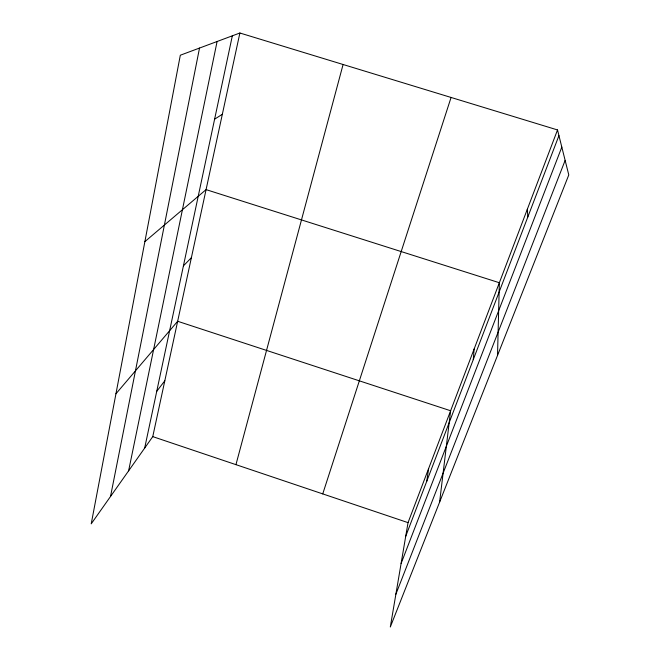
<?xml version="1.0" encoding="UTF-8"?>
<svg xmlns="http://www.w3.org/2000/svg" width="660" height="660" viewBox="0 0 660 660"><rect width="100%" height="100%" fill="white"/><g stroke="black" fill="none" stroke-linecap="round" stroke-linejoin="round"><path stroke-width="0.99" d="M497.524 355.435L499.356 282.736L206.077 189.626L144.878 241.626M473.269 359.659L474.144 348.975M439.618 502.103L450.623 410.759L177.655 321.272L115.945 393.781M426.731 481.355L428.637 468.517M557.518 129.946L408.037 522.637L390.308 627L568.78 174.933L557.518 129.946L239.885 33L180.32 55.217L91.22 523.834L152.757 436.623L239.885 33M110.517 496.485L199.526 48.048M128.609 470.836L217.099 41.497M144.672 448.082L232.337 35.813M235.95 464.656L343.093 64.499M322.74 493.894L451.077 97.457M405.71 536.308L558.938 135.622M401.099 563.5L561.817 147.106M395.885 594.198L565.141 160.38M156.742 391.314L164.81 380.787M183.414 265.864L191.383 257.697M214.607 119.18L222.346 114.271M152.757 436.623L408.037 522.637M527.315 209.294L527.843 216.942"/></g></svg>
